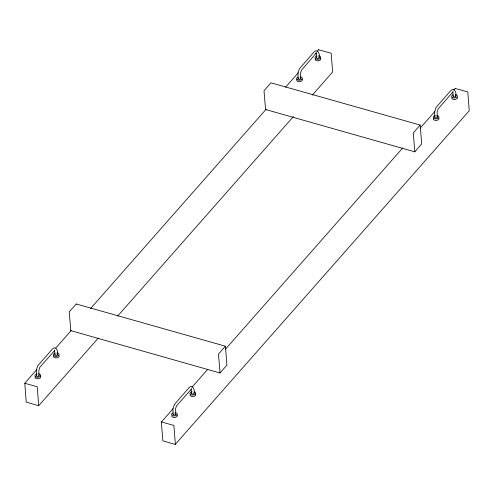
<?xml version="1.0" encoding="UTF-8"?>
<svg xmlns="http://www.w3.org/2000/svg" width="494" height="494" viewBox="0 0 494 494"><rect width="100%" height="100%" fill="white"/><g stroke="black" fill="none" stroke-linecap="round" stroke-linejoin="round"><path stroke-width="0.74" d="M318.587 49.795L331.147 53.204L332.66 71.97L312.239 95.194M455.221 88.469L467.787 91.878L469.244 110.736L175.234 444.427L162.878 440.833L161.334 422.104L173.104 408.637M24.811 383.227L26.213 402.122L38.699 405.722L37.235 386.802L24.78 383.245L36.976 369.389M175.382 444.341L173.876 425.47L161.415 421.919M38.723 405.698L98.318 338.044M55.822 347.992L71.105 330.647M90.458 308.676L266.18 109.186M285.532 87.216L298.265 72.76M317.111 51.364L318.636 49.628M117.671 316.074L293.393 116.584M191.95 387.247L207.739 369.321M225.567 349.079L402.814 147.86M420.128 128.199L434.899 111.434M453.745 90.038L455.277 88.303M265.673 109.532L414.812 151.843L421.703 143.921L420.172 125.056L413.274 132.979L414.812 151.843M70.889 330.665L220.028 372.976L226.919 365.054L225.406 346.189L218.49 354.105L220.028 372.976M76.218 304.1L69.246 311.819L70.772 330.733M420.209 125.068L270.91 82.813L264.018 90.735L265.556 109.6M225.363 346.189L76.125 303.946M452.881 91.909L453.06 91.915C452.337 91.865 453.412 91.785 452.578 92.341L438.221 108.76L437.097 112.027L437.338 117.097M191.264 389.025L191.61 388.914L176.556 405.821L175.432 409.081L175.673 414.157M316.253 53.55L316.024 53.056L316.635 53.179L316.135 53.191L301.581 70.086L300.463 73.353L300.704 78.422M191.122 389.006L191.561 393.471M452.807 91.989L453.226 96.41M316.246 53.655L316.586 57.736M455.746 96.132C457.024 93.28 454.11 86.827 450.812 90.526L436.066 107.42L434.584 111.743L434.806 117.251M319.105 57.458C320.39 54.606 317.475 48.159 314.178 51.851L299.426 68.746L297.944 73.069L298.172 78.577M194.08 393.187C195.358 390.34 192.45 383.887 189.146 387.58L174.401 404.475L172.919 408.797L173.141 414.312M57.44 354.519C58.724 351.666 55.81 345.213 52.512 348.912L37.76 365.807L36.278 370.13L36.507 375.638M54.92 354.797L54.359 350.116L54.877 350.308L39.915 367.147L38.798 370.414L39.038 375.483M436.955 116.584A1.266 0.76 -4.5 0 1 437.054 117.603A1.266 0.76 -4.5 0 1 435.368 117.838A1.266 0.76 -4.5 0 1 434.967 116.862M455.283 95.638A1.266 0.76 -4.5 0 1 455.53 96.645A1.266 0.76 -4.5 0 1 453.869 96.966A1.266 0.76 -4.5 0 1 453.331 96.015M455.172 94.57A2.853 1.71 -4.5 0 1 456.975 96.972A2.853 1.71 -4.5 0 1 452.504 97.602A2.853 1.71 -4.5 0 1 453.017 94.873M457.339 97.176A2.853 1.71 -4.5 0 1 454.653 99.498A2.853 1.71 -4.5 0 1 451.837 97.516M436.764 115.473A2.853 1.71 -4.5 0 1 438.437 118.01A2.853 1.71 -4.5 0 1 433.769 118.294A2.853 1.71 -4.5 0 1 435.288 115.565M438.931 118.078A2.853 1.71 -4.5 0 1 436.245 120.4A2.853 1.71 -4.5 0 1 433.429 118.412M300.655 78.231A1.266 0.76 -4.5 0 1 299.129 79.256A1.266 0.76 -4.5 0 1 298.524 78.021M318.877 57.1A1.266 0.76 -4.5 0 1 318.673 58.131A1.266 0.76 -4.5 0 1 316.963 58.187A1.266 0.76 -4.5 0 1 316.864 57.168M318.537 55.902A2.853 1.71 -4.5 0 1 320.211 58.44A2.853 1.71 -4.5 0 1 315.543 58.718A2.853 1.71 -4.5 0 1 317.062 55.989M320.408 58.113A2.853 1.71 -4.5 0 1 318.019 60.83A2.853 1.71 -4.5 0 1 315.475 58.409M300.124 76.805A2.853 1.71 -4.5 0 1 301.927 79.207A2.853 1.71 -4.5 0 1 297.456 79.83A2.853 1.71 -4.5 0 1 297.968 77.107M301.995 79.015A2.853 1.71 -4.5 0 1 299.605 81.726A2.853 1.71 -4.5 0 1 297.067 79.312M38.859 375.113A1.266 0.76 -4.5 0 1 38.513 376.138A1.266 0.76 -4.5 0 1 36.815 376.107A1.266 0.76 -4.5 0 1 36.859 375.076M56.983 354.025A1.266 0.76 -4.5 0 1 57.23 355.032A1.266 0.76 -4.5 0 1 55.563 355.353A1.266 0.76 -4.5 0 1 55.025 354.402M56.872 352.963A2.853 1.71 -4.5 0 1 58.545 355.495A2.853 1.71 -4.5 0 1 53.877 355.779A2.853 1.71 -4.5 0 1 55.396 353.049M59.039 355.563A2.853 1.71 -4.5 0 1 56.353 357.884A2.853 1.71 -4.5 0 1 53.537 355.902M38.458 373.859A2.853 1.71 -4.5 0 1 40.131 376.397A2.853 1.71 -4.5 0 1 35.469 376.681A2.853 1.71 -4.5 0 1 36.988 373.952M40.329 376.07A2.853 1.71 -4.5 0 1 37.939 378.787A2.853 1.71 -4.5 0 1 35.401 376.372M175.623 413.96A1.266 0.76 -4.5 0 1 174.431 414.991A1.266 0.76 -4.5 0 1 173.178 414.108M175.024 413.534A1.266 0.76 -4.5 0 1 175.494 413.787M193.846 392.829A1.266 0.76 -4.5 0 1 193.648 393.866A1.266 0.76 -4.5 0 1 191.938 393.916A1.266 0.76 -4.5 0 1 191.839 392.897M194.198 391.761A2.853 1.71 -4.5 0 1 194.864 394.416A2.853 1.71 -4.5 0 1 190.375 394.336A2.853 1.71 -4.5 0 1 192.036 391.723M195.377 393.841A2.853 1.71 -4.5 0 1 192.987 396.559A2.853 1.71 -4.5 0 1 190.449 394.144M175.098 412.533A2.853 1.71 -4.5 0 1 176.901 414.935A2.853 1.71 -4.5 0 1 172.431 415.559A2.853 1.71 -4.5 0 1 172.943 412.836M176.969 414.744A2.853 1.71 -4.5 0 1 175.314 417.356A2.853 1.71 -4.5 0 1 171.677 415.923M316.543 53.247L316.055 53.124L316.543 53.247"/></g></svg>
